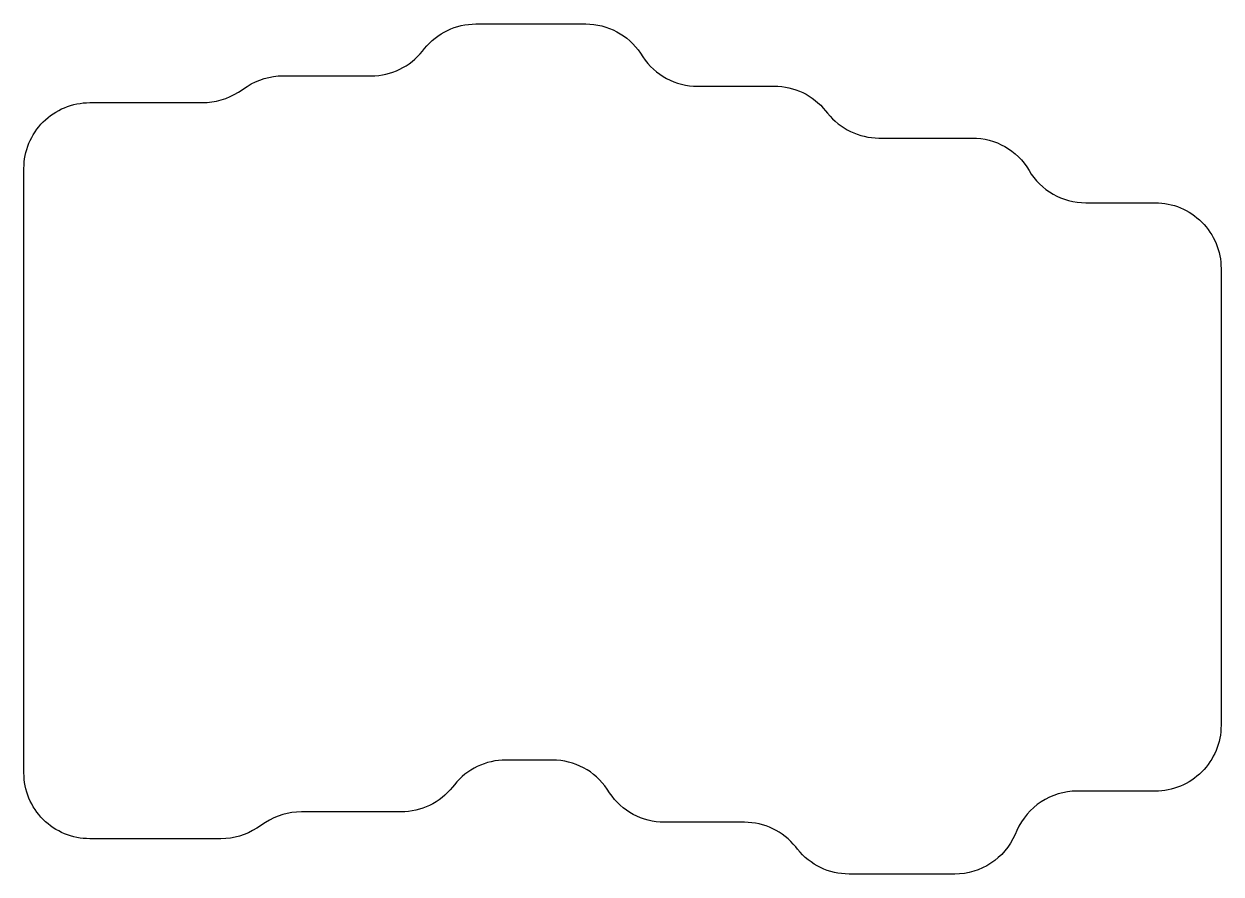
# Model space of a CAD drawing. Header units: millimetres. Extents: x -13 to 103, y -13 to 69.
import ezdxf

# ---------------------------------------------------------------- set-up
doc = ezdxf.new("R2010")
doc.units = ezdxf.units.MM
doc.layers.get('0').update_dxf_attribs({"linetype": 'CONTINUOUS'})

msp = doc.modelspace()

# ---------------------------------------------------------------- linework, layer by layer
msp.add_lwpolyline([(69.49, 57.59), (78.5, 57.59, -0.265508), (83.97, 54.47, 0.265508), (89.44, 51.34), (96.15, 51.34, -0.414214), (102.5, 44.99), (102.5, 0.94, -0.414214), (96.15, -5.41), (88.62, -5.41, 0.297973), (82.8, -9.21), (82.63, -9.6, -0.297973), (76.81, -13.41), (66.61, -13.41, -0.227838), (61.65, -11.02), (61.46, -10.79, 0.227838), (56.51, -8.41), (48.79, -8.41, -0.250765), (43.51, -5.58), (43.28, -5.23, 0.250765), (38, -2.41), (33.49, -2.41, 0.227838), (28.54, -4.79), (28.35, -5.02, -0.227838), (23.39, -7.41), (13.77, -7.41, 0.144779), (10.31, -8.43), (9.46, -8.98, -0.144779), (6.01, -10), (-6.65, -10, -0.414214), (-13, -3.65), (-13, 54.65, -0.414214), (-6.65, 61), (4.23, 61, 0.144779), (7.69, 62.02), (8.54, 62.57, -0.144779), (11.99, 63.59), (20.51, 63.59, 0.227838), (25.46, 65.98), (25.65, 66.21, -0.227838), (30.61, 68.59), (41.21, 68.59, -0.250765), (46.49, 65.77), (46.72, 65.42, 0.250765), (52, 62.59), (59.39, 62.59, -0.227838), (64.35, 60.21), (64.54, 59.98, 0.227838)], format="xyb", close=True)

doc.saveas('drawing.dxf')
